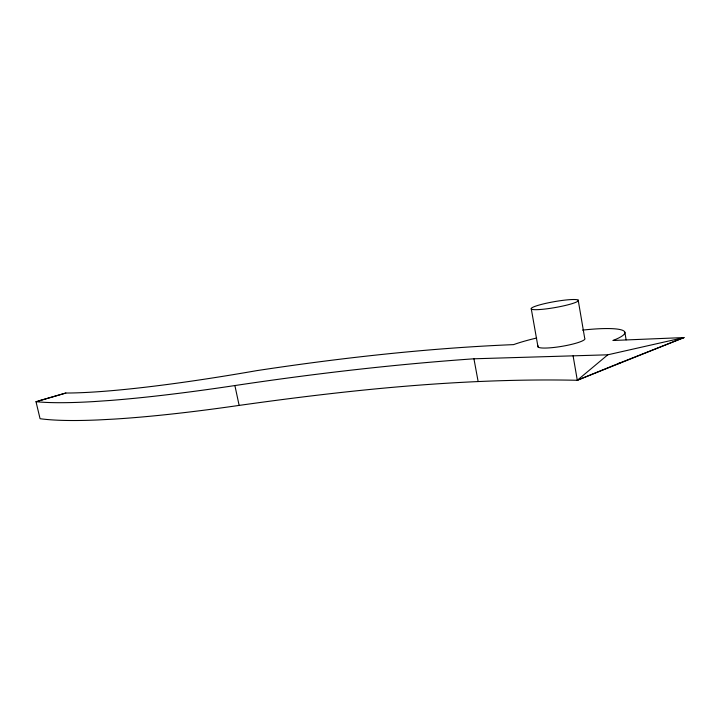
<?xml version="1.0" encoding="UTF-8"?>
<svg xmlns="http://www.w3.org/2000/svg" width="720" height="720" viewBox="0 0 720 720"><rect width="100%" height="100%" fill="white"/><g stroke="black" fill="none" stroke-linecap="round" stroke-linejoin="round"><path stroke-width="1.08" d="M536.67 338.013A63.72 9.909 -9.6 0 0 513.594 344.619A1628.883 436.581 -20.8 0 0 256.797 370.629A296.091 31.14 -11.4 0 1 65.853 393.03L36 401.679L40.059 418.707A359.658 43.479 -11.2 0 0 98.253 419.94L114.372 419.085A359.658 43.479 -11.2 0 0 239.139 405.405C351.135 389.646 464.04 377.91 577.305 380.277L607.788 354.807L684 337.563L612.918 340.488A63.72 9.909 -9.6 0 0 582.597 330.102M573.093 355.842L577.305 380.277L616.869 364.131M577.305 380.277L684 337.563L617.904 363.726A63.549 11.061 -9.4 0 0 620.559 362.511M38.214 401.076L65.853 393.03M36 401.679A360.351 38.862 -11.2 0 0 94.005 401.571L110.106 400.464A360.351 38.862 -11.2 0 0 234.891 385.551C314.199 373.644 393.93 364.41 473.94 358.794L607.788 354.807M234.891 385.551L239.139 405.405M473.94 358.794L478.08 381.24M531.297 308.97L538.002 346.923M578.187 300.105L584.703 338.274A23.868 3.708 -9.6 0 1 561.249 346.446A23.868 3.708 -9.6 0 1 538.155 345.924M624.852 332.163L626.121 339.831M540.522 309.474A23.976 2.97 -10 0 0 578.223 300.897A23.976 2.97 -10 0 0 545.634 303.399A23.976 2.97 -10 0 0 540.522 309.474"/></g></svg>
